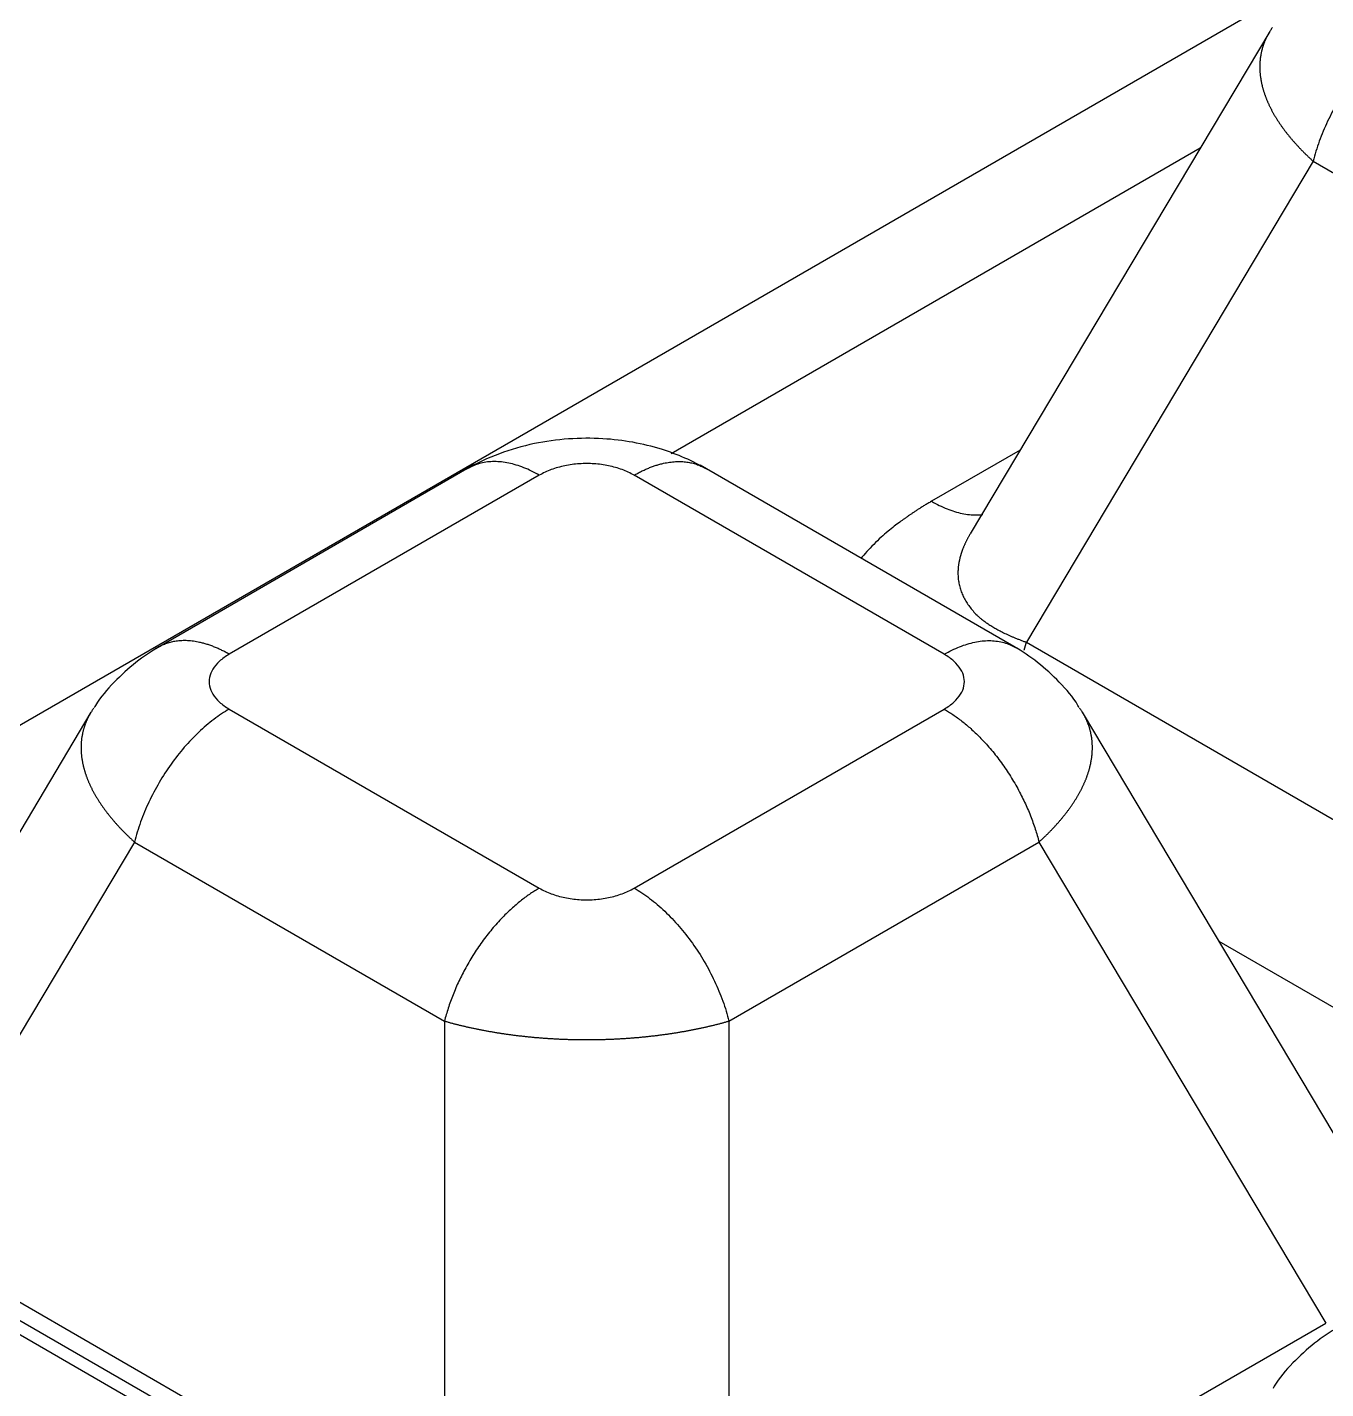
# Model space of a CAD drawing. Header units: millimetres. Extents: x -1286 to 291, y 5350 to 5880.
# Drawn here: x -746.47 to -728.07, y 5606.17 to 5625.45 of the extents above; entities that cross this region are included whole.
import ezdxf

# ---------------------------------------------------------------- set-up
doc = ezdxf.new("R2010")
doc.units = ezdxf.units.MM
doc.layers.add('粗实线层', color=7, linetype='Continuous', lineweight=35)

msp = doc.modelspace()

# ---------------------------------------------------------------- linework, layer by layer
at = {"layer": '粗实线层', "lineweight": 25}
for p, q in [((-753.658, 5611.481, 2078.952), (-703.118, 5640.661, 2078.952)), ((-728.864, 5625.392, 2078.952), (-733.107, 5618.276, 2078.952)), ((-737.343, 5619.415, 2078.952), (-729.847, 5623.743, 2078.952)), ((-728.248, 5623.555, 2078.952), (-732.311, 5616.742, 2078.952)), ((-728.248, 5623.555, 2078.952), (-723.856, 5621.019, 2078.952)), ((-732.399, 5619.464, 2078.952), (-733.655, 5618.739, 2078.952)), ((-740.147, 5619.248, 2078.952), (-744.68, 5616.631, 2078.952)), ((-732.401, 5616.631, 2078.952), (-736.934, 5619.248, 2078.952)), ((-739.212, 5619.108, 2078.952), (-743.605, 5616.572, 2078.952)), ((-733.476, 5616.572, 2078.952), (-737.869, 5619.108, 2078.952)), ((-732.311, 5616.742, 2078.952), (-723.856, 5611.861, 2078.952)), ((-743.605, 5615.796, 2078.952), (-739.212, 5613.26, 2078.952)), ((-737.869, 5613.26, 2078.952), (-733.476, 5615.796, 2078.952)), ((-745.564, 5615.75, 2078.952), (-749.531, 5609.098, 2078.952)), ((-727.273, 5608.633, 2078.952), (-731.517, 5615.75, 2078.952)), ((-702.784, 5581.853, 2078.952), (-760.344, 5615.085, 2078.952)), ((-703.009, 5582.238, 2078.952), (-760.042, 5615.166, 2078.952)), ((-760.515, 5614.986, 2078.952), (-702.955, 5581.754, 2078.952)), ((-744.948, 5613.913, 2078.952), (-748.259, 5608.363, 2078.952)), ((-744.948, 5613.913, 2078.952), (-740.556, 5611.377, 2078.952)), ((-736.525, 5611.377, 2078.952), (-732.133, 5613.913, 2078.952)), ((-732.133, 5613.913, 2078.952), (-728.07, 5607.1, 2078.952)), ((-729.584, 5612.509, 2078.952), (-725.2, 5609.978, 2078.952)), ((-740.556, 5611.377, 2078.952), (-740.556, 5603.916, 2078.952)), ((-736.525, 5611.377, 2078.952), (-736.525, 5602.219, 2078.952)), ((-736.525, 5602.219, 2078.952), (-728.07, 5607.1, 2078.952))]:
    msp.add_line(p, q, dxfattribs=at)
for centre, major_axis, start_param, end_param in [((-768.103, 5619.466, 2078.952), (101.531, 0), 5.605815, 8.437063), ((-763.839, 5614.543, 2078.952), (-87.342, 0), 0, 2.002312)]:
    msp.add_ellipse(centre, major_axis=major_axis, ratio=0.57735, start_param=start_param, end_param=end_param, dxfattribs=at)
msp.add_ellipse((-763.839, 5617.004, 2078.952), major_axis=(-86.564, 0), ratio=0.57735, dxfattribs=at)
for points, knots in [([(-728.825, 5625.449, 2078.952), (-728.828, 5625.446, 2078.952), (-728.833, 5625.439, 2078.952), (-728.841, 5625.427, 2078.952), (-728.85, 5625.414, 2078.952), (-728.858, 5625.4, 2078.952), (-728.866, 5625.387, 2078.952), (-728.874, 5625.374, 2078.952), (-728.882, 5625.36, 2078.952), (-728.89, 5625.347, 2078.952), (-728.897, 5625.333, 2078.952), (-728.904, 5625.319, 2078.952), (-728.911, 5625.305, 2078.952), (-728.918, 5625.291, 2078.952), (-728.924, 5625.277, 2078.952), (-728.93, 5625.263, 2078.952), (-728.936, 5625.249, 2078.952), (-728.942, 5625.234, 2078.952), (-728.947, 5625.22, 2078.952), (-728.953, 5625.205, 2078.952), (-728.957, 5625.191, 2078.952), (-728.962, 5625.176, 2078.952), (-728.967, 5625.161, 2078.952), (-728.971, 5625.147, 2078.952), (-728.975, 5625.132, 2078.952), (-728.979, 5625.117, 2078.952), (-728.982, 5625.102, 2078.952), (-728.985, 5625.087, 2078.952), (-728.988, 5625.071, 2078.952), (-728.991, 5625.056, 2078.952), (-728.993, 5625.041, 2078.952), (-728.996, 5625.025, 2078.952), (-728.998, 5625.01, 2078.952), (-728.999, 5624.994, 2078.952), (-729.001, 5624.979, 2078.952), (-729.002, 5624.963, 2078.952), (-729.003, 5624.947, 2078.952), (-729.004, 5624.931, 2078.952), (-729.004, 5624.916, 2078.952), (-729.005, 5624.9, 2078.952), (-729.005, 5624.884, 2078.952), (-729.004, 5624.868, 2078.952), (-729.004, 5624.852, 2078.952), (-729.003, 5624.836, 2078.952), (-729.002, 5624.819, 2078.952), (-729.001, 5624.803, 2078.952), (-728.999, 5624.787, 2078.952), (-728.998, 5624.771, 2078.952), (-728.996, 5624.754, 2078.952), (-728.993, 5624.738, 2078.952), (-728.991, 5624.722, 2078.952), (-728.988, 5624.705, 2078.952), (-728.985, 5624.689, 2078.952), (-728.982, 5624.672, 2078.952), (-728.978, 5624.656, 2078.952), (-728.975, 5624.639, 2078.952), (-728.971, 5624.622, 2078.952), (-728.967, 5624.606, 2078.952), (-728.962, 5624.589, 2078.952), (-728.957, 5624.572, 2078.952), (-728.952, 5624.556, 2078.952), (-728.947, 5624.539, 2078.952), (-728.942, 5624.522, 2078.952), (-728.936, 5624.505, 2078.952), (-728.93, 5624.489, 2078.952), (-728.924, 5624.472, 2078.952), (-728.918, 5624.455, 2078.952), (-728.911, 5624.438, 2078.952), (-728.904, 5624.421, 2078.952), (-728.897, 5624.404, 2078.952), (-728.89, 5624.387, 2078.952), (-728.882, 5624.371, 2078.952), (-728.874, 5624.354, 2078.952), (-728.866, 5624.337, 2078.952), (-728.858, 5624.32, 2078.952), (-728.849, 5624.303, 2078.952), (-728.841, 5624.286, 2078.952), (-728.832, 5624.269, 2078.952), (-728.823, 5624.252, 2078.952), (-728.813, 5624.235, 2078.952), (-728.803, 5624.218, 2078.952), (-728.794, 5624.201, 2078.952), (-728.784, 5624.185, 2078.952), (-728.773, 5624.168, 2078.952), (-728.763, 5624.151, 2078.952), (-728.752, 5624.134, 2078.952), (-728.741, 5624.117, 2078.952), (-728.73, 5624.1, 2078.952), (-728.718, 5624.083, 2078.952), (-728.707, 5624.066, 2078.952), (-728.695, 5624.049, 2078.952), (-728.683, 5624.033, 2078.952), (-728.671, 5624.016, 2078.952), (-728.658, 5623.999, 2078.952), (-728.646, 5623.982, 2078.952), (-728.633, 5623.965, 2078.952), (-728.62, 5623.949, 2078.952), (-728.606, 5623.932, 2078.952), (-728.593, 5623.915, 2078.952), (-728.579, 5623.899, 2078.952), (-728.565, 5623.882, 2078.952), (-728.551, 5623.865, 2078.952), (-728.537, 5623.849, 2078.952), (-728.523, 5623.832, 2078.952), (-728.508, 5623.816, 2078.952), (-728.493, 5623.799, 2078.952), (-728.478, 5623.782, 2078.952), (-728.463, 5623.766, 2078.952), (-728.447, 5623.75, 2078.952), (-728.432, 5623.733, 2078.952), (-728.416, 5623.717, 2078.952), (-728.4, 5623.7, 2078.952), (-728.384, 5623.684, 2078.952), (-728.368, 5623.668, 2078.952), (-728.351, 5623.652, 2078.952), (-728.334, 5623.635, 2078.952), (-728.317, 5623.619, 2078.952), (-728.3, 5623.603, 2078.952), (-728.283, 5623.587, 2078.952), (-728.266, 5623.571, 2078.952), (-728.254, 5623.56, 2078.952), (-728.248, 5623.555, 2078.952)], [0, 0, 0, 0, 0.005999, 0.014421, 0.022846, 0.031272, 0.039701, 0.04813, 0.056562, 0.064995, 0.073429, 0.081865, 0.090302, 0.09874, 0.107179, 0.11562, 0.124061, 0.132503, 0.140947, 0.149391, 0.157836, 0.166282, 0.174729, 0.183177, 0.191626, 0.200076, 0.208526, 0.216978, 0.225431, 0.233884, 0.242338, 0.250793, 0.259249, 0.267705, 0.276161, 0.284618, 0.293075, 0.301533, 0.30999, 0.318448, 0.326905, 0.335363, 0.34382, 0.352277, 0.360734, 0.36919, 0.377646, 0.386101, 0.394555, 0.403009, 0.411462, 0.419914, 0.428366, 0.436816, 0.445266, 0.453715, 0.462163, 0.470611, 0.479057, 0.487503, 0.495948, 0.504391, 0.512834, 0.521276, 0.529717, 0.538157, 0.546595, 0.555032, 0.563468, 0.571902, 0.580335, 0.588766, 0.597195, 0.605622, 0.614048, 0.622471, 0.630892, 0.639311, 0.647728, 0.656143, 0.664555, 0.672966, 0.681376, 0.689784, 0.69819, 0.706595, 0.714999, 0.723401, 0.731803, 0.740203, 0.748602, 0.756999, 0.765396, 0.773791, 0.782186, 0.790579, 0.798971, 0.807362, 0.815751, 0.824139, 0.832526, 0.840911, 0.849295, 0.857678, 0.866059, 0.874439, 0.882817, 0.891195, 0.899571, 0.907946, 0.91632, 0.924693, 0.933065, 0.941436, 0.949806, 0.958175, 0.966542, 0.974909, 0.983274, 0.991638, 1, 1, 1, 1]), ([(-726.904, 5625.438, 2078.952), (-726.978, 5625.395, 2078.952), (-727.051, 5625.346, 2078.952), (-727.196, 5625.236, 2078.952), (-727.268, 5625.176, 2078.952), (-727.408, 5625.043, 2078.952), (-727.476, 5624.972, 2078.952), (-727.607, 5624.82, 2078.952), (-727.67, 5624.74, 2078.952), (-727.79, 5624.572, 2078.952), (-727.846, 5624.485, 2078.952), (-727.951, 5624.306, 2078.952), (-727.999, 5624.214, 2078.952), (-728.087, 5624.028, 2078.952), (-728.127, 5623.933, 2078.952), (-728.195, 5623.744, 2078.952), (-728.224, 5623.649, 2078.952), (-728.248, 5623.555, 2078.952)], [0, 0, 0, 0, 0.125, 0.125, 0.25, 0.25, 0.375, 0.375, 0.5, 0.5, 0.625, 0.625, 0.75, 0.75, 0.875, 0.875, 1, 1, 1, 1]), ([(-736.837, 5619.192, 2078.952), (-737.04, 5619.31, 2078.952), (-737.498, 5619.512, 2078.952), (-738.344, 5619.665, 2078.952), (-739.15, 5619.607, 2078.952), (-739.796, 5619.42, 2078.952), (-740.098, 5619.277, 2078.952), (-740.244, 5619.192, 2078.952)], [0, 0, 0, 0, 0.204046, 0.436748, 0.701689, 0.846889, 1, 1, 1, 1]), ([(-739.212, 5619.108, 2078.952), (-739.286, 5619.15, 2078.952), (-739.359, 5619.186, 2078.952), (-739.504, 5619.243, 2078.952), (-739.576, 5619.265, 2078.952), (-739.716, 5619.294, 2078.952), (-739.784, 5619.301, 2078.952), (-739.915, 5619.301, 2078.952), (-739.978, 5619.294, 2078.952), (-740.097, 5619.264, 2078.952), (-740.154, 5619.242, 2078.952), (-740.21, 5619.211, 2078.952), (-740.214, 5619.209, 2078.952), (-740.218, 5619.207, 2078.952)], [0, 0, 0, 0, 0.19719, 0.19719, 0.39438, 0.39438, 0.59157, 0.59157, 0.78876, 0.78876, 0.98595, 0.98595, 1, 1, 1, 1]), ([(-733.655, 5618.739, 2078.952), (-733.664, 5618.734, 2078.952), (-733.681, 5618.724, 2078.952), (-733.707, 5618.709, 2078.952), (-733.731, 5618.694, 2078.952), (-733.755, 5618.68, 2078.952), (-733.778, 5618.666, 2078.952), (-733.8, 5618.652, 2078.952), (-733.822, 5618.638, 2078.952), (-733.843, 5618.625, 2078.952), (-733.863, 5618.612, 2078.952), (-733.882, 5618.599, 2078.952), (-733.901, 5618.587, 2078.952), (-733.919, 5618.575, 2078.952), (-733.936, 5618.563, 2078.952), (-733.952, 5618.552, 2078.952), (-733.968, 5618.541, 2078.952), (-733.984, 5618.531, 2078.952), (-733.998, 5618.52, 2078.952), (-734.012, 5618.511, 2078.952), (-734.026, 5618.501, 2078.952), (-734.057, 5618.479, 2078.952), (-734.11, 5618.44, 2078.952), (-734.188, 5618.381, 2078.952), (-734.277, 5618.31, 2078.952), (-734.375, 5618.225, 2078.952), (-734.475, 5618.129, 2078.952), (-734.571, 5618.028, 2078.952), (-734.629, 5617.961, 2078.952), (-734.656, 5617.928, 2078.952)], [0, 0, 0, 0, 0.021449, 0.042388, 0.062815, 0.082731, 0.102135, 0.121027, 0.139407, 0.157273, 0.174627, 0.191467, 0.207794, 0.223607, 0.238906, 0.253692, 0.267963, 0.28172, 0.294962, 0.30769, 0.319903, 0.331602, 0.393399, 0.467919, 0.555186, 0.65522, 0.77393, 0.891029, 1, 1, 1, 1]), ([(-733.655, 5618.739, 2078.952), (-733.582, 5618.697, 2078.952), (-733.508, 5618.661, 2078.952), (-733.363, 5618.603, 2078.952), (-733.292, 5618.581, 2078.952), (-733.152, 5618.552, 2078.952), (-733.084, 5618.545, 2078.952), (-732.987, 5618.545, 2078.952), (-732.957, 5618.547, 2078.952), (-732.927, 5618.55, 2078.952)], [0, 0, 0, 0, 0.287925, 0.287925, 0.57585, 0.57585, 0.863775, 0.863775, 1, 1, 1, 1]), ([(-733.11, 5618.271, 2078.952), (-733.112, 5618.268, 2078.952), (-733.117, 5618.261, 2078.952), (-733.124, 5618.248, 2078.952), (-733.132, 5618.234, 2078.952), (-733.14, 5618.22, 2078.952), (-733.147, 5618.205, 2078.952), (-733.155, 5618.191, 2078.952), (-733.162, 5618.177, 2078.952), (-733.169, 5618.163, 2078.952), (-733.176, 5618.149, 2078.952), (-733.182, 5618.135, 2078.952), (-733.189, 5618.121, 2078.952), (-733.195, 5618.107, 2078.952), (-733.201, 5618.093, 2078.952), (-733.206, 5618.079, 2078.952), (-733.212, 5618.066, 2078.952), (-733.217, 5618.052, 2078.952), (-733.222, 5618.038, 2078.952), (-733.227, 5618.024, 2078.952), (-733.232, 5618.01, 2078.952), (-733.236, 5617.997, 2078.952), (-733.24, 5617.983, 2078.952), (-733.244, 5617.97, 2078.952), (-733.248, 5617.956, 2078.952), (-733.252, 5617.943, 2078.952), (-733.255, 5617.929, 2078.952), (-733.258, 5617.916, 2078.952), (-733.261, 5617.902, 2078.952), (-733.264, 5617.889, 2078.952), (-733.267, 5617.876, 2078.952), (-733.269, 5617.862, 2078.952), (-733.271, 5617.849, 2078.952), (-733.273, 5617.836, 2078.952), (-733.275, 5617.823, 2078.952), (-733.276, 5617.81, 2078.952), (-733.277, 5617.797, 2078.952), (-733.279, 5617.784, 2078.952), (-733.279, 5617.771, 2078.952), (-733.28, 5617.758, 2078.952), (-733.281, 5617.745, 2078.952), (-733.281, 5617.733, 2078.952), (-733.281, 5617.7, 2078.952), (-733.279, 5617.648, 2078.952), (-733.268, 5617.578, 2078.952), (-733.252, 5617.509, 2078.952), (-733.228, 5617.441, 2078.952), (-733.198, 5617.374, 2078.952), (-733.162, 5617.309, 2078.952), (-733.118, 5617.246, 2078.952), (-733.068, 5617.185, 2078.952), (-733.025, 5617.14, 2078.952), (-732.993, 5617.109, 2078.952), (-732.975, 5617.093, 2078.952), (-732.955, 5617.077, 2078.952), (-732.935, 5617.06, 2078.952), (-732.913, 5617.044, 2078.952), (-732.891, 5617.027, 2078.952), (-732.867, 5617.01, 2078.952), (-732.842, 5616.994, 2078.952), (-732.816, 5616.977, 2078.952), (-732.789, 5616.96, 2078.952), (-732.76, 5616.943, 2078.952), (-732.73, 5616.927, 2078.952), (-732.699, 5616.91, 2078.952), (-732.667, 5616.893, 2078.952), (-732.633, 5616.876, 2078.952), (-732.598, 5616.859, 2078.952), (-732.561, 5616.842, 2078.952), (-732.523, 5616.825, 2078.952), (-732.484, 5616.809, 2078.952), (-732.443, 5616.792, 2078.952), (-732.4, 5616.775, 2078.952), (-732.357, 5616.759, 2078.952), (-732.326, 5616.748, 2078.952), (-732.311, 5616.742, 2078.952)], [0, 0, 0, 0, 0.004763, 0.012015, 0.019249, 0.026468, 0.03367, 0.040856, 0.048027, 0.055183, 0.062323, 0.069449, 0.07656, 0.083656, 0.090738, 0.097806, 0.10486, 0.111901, 0.118929, 0.125943, 0.132945, 0.139934, 0.14691, 0.153875, 0.160828, 0.167769, 0.174698, 0.181617, 0.188525, 0.195422, 0.202309, 0.209185, 0.216052, 0.222909, 0.229757, 0.236595, 0.243425, 0.250246, 0.257059, 0.263864, 0.270661, 0.27745, 0.284232, 0.322869, 0.361725, 0.400842, 0.440264, 0.480035, 0.520194, 0.560781, 0.601837, 0.643398, 0.655217, 0.667363, 0.679836, 0.692639, 0.705773, 0.719239, 0.733039, 0.747174, 0.761644, 0.776452, 0.791598, 0.807083, 0.822907, 0.839073, 0.855579, 0.872428, 0.88962, 0.907155, 0.925034, 0.943257, 0.961826, 0.98074, 1, 1, 1, 1]), ([(-733.476, 5616.572, 2078.952), (-733.403, 5616.614, 2078.952), (-733.33, 5616.65, 2078.952), (-733.185, 5616.707, 2078.952), (-733.113, 5616.729, 2078.952), (-732.973, 5616.758, 2078.952), (-732.905, 5616.766, 2078.952), (-732.774, 5616.765, 2078.952), (-732.711, 5616.758, 2078.952), (-732.591, 5616.728, 2078.952), (-732.535, 5616.706, 2078.952), (-732.477, 5616.674, 2078.952), (-732.471, 5616.671, 2078.952), (-732.466, 5616.668, 2078.952)], [0, 0, 0, 0, 0.195838, 0.195838, 0.391677, 0.391677, 0.587515, 0.587515, 0.783354, 0.783354, 0.979192, 0.979192, 1, 1, 1, 1]), ([(-744.592, 5616.682, 2078.952), (-744.71, 5616.614, 2078.952), (-744.939, 5616.462, 2078.952), (-745.244, 5616.177, 2078.952), (-745.44, 5615.956, 2078.952), (-745.511, 5615.826, 2078.952), (-745.517, 5615.815, 2078.952)], [0, 0, 0, 0, 0.310329, 0.634006, 0.969092, 1, 1, 1, 1]), ([(-731.564, 5615.815, 2078.952), (-731.569, 5615.826, 2078.952), (-731.641, 5615.956, 2078.952), (-731.837, 5616.177, 2078.952), (-732.142, 5616.462, 2078.952), (-732.371, 5616.614, 2078.952), (-732.489, 5616.682, 2078.952)], [0, 0, 0, 0, 0.030831, 0.365963, 0.689677, 1, 1, 1, 1]), ([(-745.525, 5615.807, 2078.952), (-745.528, 5615.804, 2078.952), (-745.533, 5615.797, 2078.952), (-745.541, 5615.785, 2078.952), (-745.55, 5615.772, 2078.952), (-745.558, 5615.759, 2078.952), (-745.566, 5615.745, 2078.952), (-745.574, 5615.732, 2078.952), (-745.582, 5615.718, 2078.952), (-745.59, 5615.705, 2078.952), (-745.597, 5615.691, 2078.952), (-745.604, 5615.677, 2078.952), (-745.611, 5615.663, 2078.952), (-745.618, 5615.649, 2078.952), (-745.624, 5615.635, 2078.952), (-745.63, 5615.621, 2078.952), (-745.636, 5615.607, 2078.952), (-745.642, 5615.593, 2078.952), (-745.647, 5615.578, 2078.952), (-745.653, 5615.564, 2078.952), (-745.658, 5615.549, 2078.952), (-745.662, 5615.534, 2078.952), (-745.667, 5615.52, 2078.952), (-745.671, 5615.505, 2078.952), (-745.675, 5615.49, 2078.952), (-745.679, 5615.475, 2078.952), (-745.682, 5615.46, 2078.952), (-745.685, 5615.445, 2078.952), (-745.688, 5615.43, 2078.952), (-745.691, 5615.414, 2078.952), (-745.694, 5615.399, 2078.952), (-745.696, 5615.383, 2078.952), (-745.698, 5615.368, 2078.952), (-745.7, 5615.352, 2078.952), (-745.701, 5615.337, 2078.952), (-745.702, 5615.321, 2078.952), (-745.703, 5615.305, 2078.952), (-745.704, 5615.29, 2078.952), (-745.705, 5615.274, 2078.952), (-745.705, 5615.258, 2078.952), (-745.705, 5615.242, 2078.952), (-745.705, 5615.226, 2078.952), (-745.704, 5615.21, 2078.952), (-745.703, 5615.194, 2078.952), (-745.702, 5615.178, 2078.952), (-745.701, 5615.161, 2078.952), (-745.7, 5615.145, 2078.952), (-745.698, 5615.129, 2078.952), (-745.696, 5615.113, 2078.952), (-745.694, 5615.096, 2078.952), (-745.691, 5615.08, 2078.952), (-745.688, 5615.063, 2078.952), (-745.685, 5615.047, 2078.952), (-745.682, 5615.03, 2078.952), (-745.679, 5615.014, 2078.952), (-745.675, 5614.997, 2078.952), (-745.671, 5614.981, 2078.952), (-745.667, 5614.964, 2078.952), (-745.662, 5614.947, 2078.952), (-745.657, 5614.931, 2078.952), (-745.652, 5614.914, 2078.952), (-745.647, 5614.897, 2078.952), (-745.642, 5614.88, 2078.952), (-745.636, 5614.864, 2078.952), (-745.63, 5614.847, 2078.952), (-745.624, 5614.83, 2078.952), (-745.618, 5614.813, 2078.952), (-745.611, 5614.796, 2078.952), (-745.604, 5614.779, 2078.952), (-745.597, 5614.763, 2078.952), (-745.59, 5614.746, 2078.952), (-745.582, 5614.729, 2078.952), (-745.574, 5614.712, 2078.952), (-745.566, 5614.695, 2078.952), (-745.558, 5614.678, 2078.952), (-745.55, 5614.661, 2078.952), (-745.541, 5614.644, 2078.952), (-745.532, 5614.627, 2078.952), (-745.523, 5614.61, 2078.952), (-745.513, 5614.593, 2078.952), (-745.504, 5614.577, 2078.952), (-745.494, 5614.56, 2078.952), (-745.484, 5614.543, 2078.952), (-745.473, 5614.526, 2078.952), (-745.463, 5614.509, 2078.952), (-745.452, 5614.492, 2078.952), (-745.441, 5614.475, 2078.952), (-745.43, 5614.458, 2078.952), (-745.419, 5614.441, 2078.952), (-745.407, 5614.425, 2078.952), (-745.395, 5614.408, 2078.952), (-745.383, 5614.391, 2078.952), (-745.371, 5614.374, 2078.952), (-745.358, 5614.357, 2078.952), (-745.346, 5614.34, 2078.952), (-745.333, 5614.324, 2078.952), (-745.32, 5614.307, 2078.952), (-745.306, 5614.29, 2078.952), (-745.293, 5614.273, 2078.952), (-745.279, 5614.257, 2078.952), (-745.265, 5614.24, 2078.952), (-745.251, 5614.223, 2078.952), (-745.237, 5614.207, 2078.952), (-745.223, 5614.19, 2078.952), (-745.208, 5614.174, 2078.952), (-745.193, 5614.157, 2078.952), (-745.178, 5614.141, 2078.952), (-745.163, 5614.124, 2078.952), (-745.147, 5614.108, 2078.952), (-745.132, 5614.091, 2078.952), (-745.116, 5614.075, 2078.952), (-745.1, 5614.059, 2078.952), (-745.084, 5614.042, 2078.952), (-745.068, 5614.026, 2078.952), (-745.051, 5614.01, 2078.952), (-745.034, 5613.994, 2078.952), (-745.018, 5613.977, 2078.952), (-745.001, 5613.961, 2078.952), (-744.983, 5613.945, 2078.952), (-744.966, 5613.929, 2078.952), (-744.954, 5613.918, 2078.952), (-744.948, 5613.913, 2078.952)], [0, 0, 0, 0, 0.005999, 0.014421, 0.022846, 0.031272, 0.039701, 0.04813, 0.056562, 0.064995, 0.073429, 0.081865, 0.090302, 0.09874, 0.107179, 0.11562, 0.124061, 0.132503, 0.140947, 0.149391, 0.157836, 0.166282, 0.174729, 0.183177, 0.191626, 0.200076, 0.208526, 0.216978, 0.225431, 0.233884, 0.242338, 0.250793, 0.259249, 0.267705, 0.276161, 0.284618, 0.293075, 0.301533, 0.30999, 0.318448, 0.326905, 0.335363, 0.34382, 0.352277, 0.360734, 0.36919, 0.377646, 0.386101, 0.394555, 0.403009, 0.411462, 0.419914, 0.428366, 0.436816, 0.445266, 0.453715, 0.462163, 0.470611, 0.479057, 0.487503, 0.495948, 0.504391, 0.512834, 0.521276, 0.529717, 0.538157, 0.546595, 0.555032, 0.563468, 0.571902, 0.580335, 0.588766, 0.597195, 0.605622, 0.614048, 0.622471, 0.630892, 0.639311, 0.647728, 0.656143, 0.664555, 0.672966, 0.681376, 0.689784, 0.69819, 0.706595, 0.714999, 0.723401, 0.731803, 0.740203, 0.748602, 0.756999, 0.765396, 0.773791, 0.782186, 0.790579, 0.798971, 0.807362, 0.815751, 0.824139, 0.832526, 0.840911, 0.849295, 0.857678, 0.866059, 0.874439, 0.882817, 0.891195, 0.899571, 0.907946, 0.91632, 0.924693, 0.933065, 0.941436, 0.949806, 0.958175, 0.966542, 0.974909, 0.983274, 0.991638, 1, 1, 1, 1]), ([(-743.605, 5615.796, 2078.952), (-743.678, 5615.753, 2078.952), (-743.751, 5615.705, 2078.952), (-743.896, 5615.595, 2078.952), (-743.968, 5615.534, 2078.952), (-744.108, 5615.401, 2078.952), (-744.176, 5615.33, 2078.952), (-744.307, 5615.178, 2078.952), (-744.37, 5615.098, 2078.952), (-744.49, 5614.931, 2078.952), (-744.546, 5614.843, 2078.952), (-744.651, 5614.664, 2078.952), (-744.699, 5614.572, 2078.952), (-744.787, 5614.386, 2078.952), (-744.827, 5614.291, 2078.952), (-744.895, 5614.102, 2078.952), (-744.925, 5614.007, 2078.952), (-744.948, 5613.913, 2078.952)], [0, 0, 0, 0, 0.125, 0.125, 0.25, 0.25, 0.375, 0.375, 0.5, 0.5, 0.625, 0.625, 0.75, 0.75, 0.875, 0.875, 1, 1, 1, 1]), ([(-732.133, 5613.913, 2078.952), (-732.127, 5613.918, 2078.952), (-732.115, 5613.929, 2078.952), (-732.098, 5613.945, 2078.952), (-732.08, 5613.961, 2078.952), (-732.063, 5613.977, 2078.952), (-732.046, 5613.994, 2078.952), (-732.03, 5614.01, 2078.952), (-732.013, 5614.026, 2078.952), (-731.997, 5614.042, 2078.952), (-731.981, 5614.059, 2078.952), (-731.965, 5614.075, 2078.952), (-731.949, 5614.091, 2078.952), (-731.933, 5614.108, 2078.952), (-731.918, 5614.124, 2078.952), (-731.903, 5614.141, 2078.952), (-731.888, 5614.157, 2078.952), (-731.873, 5614.174, 2078.952), (-731.858, 5614.19, 2078.952), (-731.844, 5614.207, 2078.952), (-731.829, 5614.224, 2078.952), (-731.815, 5614.24, 2078.952), (-731.801, 5614.257, 2078.952), (-731.788, 5614.274, 2078.952), (-731.774, 5614.29, 2078.952), (-731.761, 5614.307, 2078.952), (-731.748, 5614.324, 2078.952), (-731.735, 5614.341, 2078.952), (-731.722, 5614.357, 2078.952), (-731.71, 5614.374, 2078.952), (-731.698, 5614.391, 2078.952), (-731.686, 5614.408, 2078.952), (-731.674, 5614.425, 2078.952), (-731.662, 5614.442, 2078.952), (-731.651, 5614.458, 2078.952), (-731.64, 5614.475, 2078.952), (-731.629, 5614.492, 2078.952), (-731.618, 5614.509, 2078.952), (-731.607, 5614.526, 2078.952), (-731.597, 5614.543, 2078.952), (-731.587, 5614.56, 2078.952), (-731.577, 5614.577, 2078.952), (-731.568, 5614.594, 2078.952), (-731.558, 5614.611, 2078.952), (-731.549, 5614.628, 2078.952), (-731.54, 5614.644, 2078.952), (-731.531, 5614.661, 2078.952), (-731.523, 5614.678, 2078.952), (-731.515, 5614.695, 2078.952), (-731.506, 5614.712, 2078.952), (-731.499, 5614.729, 2078.952), (-731.491, 5614.746, 2078.952), (-731.484, 5614.763, 2078.952), (-731.477, 5614.78, 2078.952), (-731.47, 5614.797, 2078.952), (-731.463, 5614.813, 2078.952), (-731.457, 5614.83, 2078.952), (-731.451, 5614.847, 2078.952), (-731.445, 5614.864, 2078.952), (-731.439, 5614.881, 2078.952), (-731.434, 5614.897, 2078.952), (-731.428, 5614.914, 2078.952), (-731.423, 5614.931, 2078.952), (-731.419, 5614.948, 2078.952), (-731.414, 5614.964, 2078.952), (-731.41, 5614.981, 2078.952), (-731.406, 5614.997, 2078.952), (-731.402, 5615.014, 2078.952), (-731.399, 5615.031, 2078.952), (-731.396, 5615.047, 2078.952), (-731.393, 5615.064, 2078.952), (-731.39, 5615.08, 2078.952), (-731.387, 5615.096, 2078.952), (-731.385, 5615.113, 2078.952), (-731.383, 5615.129, 2078.952), (-731.381, 5615.145, 2078.952), (-731.38, 5615.162, 2078.952), (-731.379, 5615.178, 2078.952), (-731.378, 5615.194, 2078.952), (-731.377, 5615.21, 2078.952), (-731.376, 5615.226, 2078.952), (-731.376, 5615.242, 2078.952), (-731.376, 5615.258, 2078.952), (-731.376, 5615.274, 2078.952), (-731.377, 5615.29, 2078.952), (-731.378, 5615.306, 2078.952), (-731.379, 5615.321, 2078.952), (-731.38, 5615.337, 2078.952), (-731.381, 5615.353, 2078.952), (-731.383, 5615.368, 2078.952), (-731.385, 5615.384, 2078.952), (-731.387, 5615.399, 2078.952), (-731.39, 5615.415, 2078.952), (-731.393, 5615.43, 2078.952), (-731.396, 5615.445, 2078.952), (-731.399, 5615.46, 2078.952), (-731.402, 5615.475, 2078.952), (-731.406, 5615.49, 2078.952), (-731.41, 5615.505, 2078.952), (-731.414, 5615.52, 2078.952), (-731.419, 5615.535, 2078.952), (-731.424, 5615.549, 2078.952), (-731.428, 5615.564, 2078.952), (-731.434, 5615.578, 2078.952), (-731.439, 5615.593, 2078.952), (-731.445, 5615.607, 2078.952), (-731.451, 5615.621, 2078.952), (-731.457, 5615.636, 2078.952), (-731.463, 5615.65, 2078.952), (-731.47, 5615.664, 2078.952), (-731.477, 5615.678, 2078.952), (-731.484, 5615.691, 2078.952), (-731.491, 5615.705, 2078.952), (-731.499, 5615.719, 2078.952), (-731.507, 5615.732, 2078.952), (-731.515, 5615.746, 2078.952), (-731.523, 5615.759, 2078.952), (-731.531, 5615.772, 2078.952), (-731.54, 5615.785, 2078.952), (-731.548, 5615.797, 2078.952), (-731.553, 5615.804, 2078.952), (-731.556, 5615.807, 2078.952)], [0, 0, 0, 0, 0.008369, 0.016738, 0.025109, 0.03348, 0.041852, 0.050226, 0.0586, 0.066975, 0.075351, 0.083727, 0.092105, 0.100484, 0.108863, 0.117244, 0.125626, 0.13401, 0.142395, 0.150781, 0.159168, 0.167556, 0.175946, 0.184336, 0.192728, 0.201121, 0.209515, 0.217909, 0.226305, 0.234702, 0.2431, 0.251499, 0.259899, 0.268301, 0.276703, 0.285107, 0.293513, 0.301919, 0.310328, 0.318738, 0.32715, 0.335564, 0.34398, 0.352399, 0.360819, 0.369242, 0.377667, 0.386093, 0.394522, 0.402952, 0.411384, 0.419817, 0.428251, 0.436687, 0.445124, 0.453563, 0.462002, 0.470443, 0.478884, 0.487327, 0.49577, 0.504215, 0.51266, 0.521106, 0.529553, 0.538001, 0.54645, 0.5549, 0.563351, 0.571803, 0.580256, 0.588709, 0.597164, 0.605619, 0.614075, 0.622531, 0.630988, 0.639445, 0.647902, 0.65636, 0.664817, 0.673275, 0.681733, 0.69019, 0.698648, 0.707105, 0.715562, 0.724018, 0.732474, 0.740929, 0.749384, 0.757838, 0.766291, 0.774744, 0.783195, 0.791646, 0.800096, 0.808545, 0.816993, 0.825441, 0.833888, 0.842333, 0.850778, 0.859222, 0.867665, 0.876107, 0.884548, 0.892988, 0.901427, 0.909864, 0.9183, 0.926734, 0.935167, 0.943598, 0.952028, 0.960455, 0.968881, 0.977304, 0.985726, 0.994145, 1, 1, 1, 1]), ([(-737.869, 5613.26, 2078.952), (-737.795, 5613.218, 2078.952), (-737.722, 5613.169, 2078.952), (-737.577, 5613.059, 2078.952), (-737.505, 5612.998, 2078.952), (-737.365, 5612.866, 2078.952), (-737.297, 5612.794, 2078.952), (-737.166, 5612.642, 2078.952), (-737.103, 5612.562, 2078.952), (-736.983, 5612.395, 2078.952), (-736.927, 5612.308, 2078.952), (-736.822, 5612.129, 2078.952), (-736.774, 5612.037, 2078.952), (-736.686, 5611.85, 2078.952), (-736.646, 5611.756, 2078.952), (-736.578, 5611.566, 2078.952), (-736.549, 5611.471, 2078.952), (-736.525, 5611.377, 2078.952)], [0, 0, 0, 0, 0.125, 0.125, 0.25, 0.25, 0.375, 0.375, 0.5, 0.5, 0.625, 0.625, 0.75, 0.75, 0.875, 0.875, 1, 1, 1, 1]), ([(-740.556, 5611.377, 2078.952), (-740.549, 5611.375, 2078.952), (-740.536, 5611.371, 2078.952), (-740.515, 5611.366, 2078.952), (-740.495, 5611.36, 2078.952), (-740.474, 5611.354, 2078.952), (-740.453, 5611.349, 2078.952), (-740.432, 5611.343, 2078.952), (-740.411, 5611.337, 2078.952), (-740.389, 5611.332, 2078.952), (-740.368, 5611.326, 2078.952), (-740.346, 5611.321, 2078.952), (-740.324, 5611.316, 2078.952), (-740.302, 5611.31, 2078.952), (-740.28, 5611.305, 2078.952), (-740.258, 5611.3, 2078.952), (-740.235, 5611.295, 2078.952), (-740.213, 5611.29, 2078.952), (-740.19, 5611.285, 2078.952), (-740.167, 5611.28, 2078.952), (-740.144, 5611.275, 2078.952), (-740.121, 5611.27, 2078.952), (-740.097, 5611.265, 2078.952), (-740.074, 5611.26, 2078.952), (-740.05, 5611.256, 2078.952), (-740.027, 5611.251, 2078.952), (-740.003, 5611.246, 2078.952), (-739.979, 5611.242, 2078.952), (-739.955, 5611.238, 2078.952), (-739.931, 5611.233, 2078.952), (-739.906, 5611.229, 2078.952), (-739.882, 5611.225, 2078.952), (-739.857, 5611.22, 2078.952), (-739.833, 5611.216, 2078.952), (-739.808, 5611.212, 2078.952), (-739.783, 5611.208, 2078.952), (-739.758, 5611.205, 2078.952), (-739.733, 5611.201, 2078.952), (-739.708, 5611.197, 2078.952), (-739.682, 5611.193, 2078.952), (-739.657, 5611.19, 2078.952), (-739.631, 5611.186, 2078.952), (-739.606, 5611.183, 2078.952), (-739.58, 5611.179, 2078.952), (-739.554, 5611.176, 2078.952), (-739.528, 5611.173, 2078.952), (-739.502, 5611.17, 2078.952), (-739.476, 5611.167, 2078.952), (-739.45, 5611.164, 2078.952), (-739.424, 5611.161, 2078.952), (-739.397, 5611.158, 2078.952), (-739.371, 5611.155, 2078.952), (-739.344, 5611.153, 2078.952), (-739.318, 5611.15, 2078.952), (-739.291, 5611.148, 2078.952), (-739.265, 5611.145, 2078.952), (-739.238, 5611.143, 2078.952), (-739.211, 5611.141, 2078.952), (-739.184, 5611.139, 2078.952), (-739.157, 5611.137, 2078.952), (-739.13, 5611.135, 2078.952), (-739.103, 5611.133, 2078.952), (-739.076, 5611.131, 2078.952), (-739.049, 5611.129, 2078.952), (-739.021, 5611.128, 2078.952), (-738.994, 5611.126, 2078.952), (-738.967, 5611.125, 2078.952), (-738.94, 5611.123, 2078.952), (-738.912, 5611.122, 2078.952), (-738.885, 5611.121, 2078.952), (-738.857, 5611.12, 2078.952), (-738.83, 5611.119, 2078.952), (-738.802, 5611.118, 2078.952), (-738.775, 5611.117, 2078.952), (-738.747, 5611.116, 2078.952), (-738.72, 5611.116, 2078.952), (-738.692, 5611.115, 2078.952), (-738.665, 5611.115, 2078.952), (-738.637, 5611.114, 2078.952), (-738.609, 5611.114, 2078.952), (-738.582, 5611.114, 2078.952), (-738.554, 5611.114, 2078.952), (-738.526, 5611.114, 2078.952), (-738.499, 5611.114, 2078.952), (-738.471, 5611.114, 2078.952), (-738.443, 5611.114, 2078.952), (-738.416, 5611.115, 2078.952), (-738.388, 5611.115, 2078.952), (-738.361, 5611.116, 2078.952), (-738.333, 5611.116, 2078.952), (-738.306, 5611.117, 2078.952), (-738.278, 5611.118, 2078.952), (-738.251, 5611.119, 2078.952), (-738.223, 5611.12, 2078.952), (-738.196, 5611.121, 2078.952), (-738.168, 5611.122, 2078.952), (-738.141, 5611.123, 2078.952), (-738.114, 5611.125, 2078.952), (-738.086, 5611.126, 2078.952), (-738.059, 5611.128, 2078.952), (-738.032, 5611.129, 2078.952), (-738.005, 5611.131, 2078.952), (-737.977, 5611.133, 2078.952), (-737.95, 5611.135, 2078.952), (-737.923, 5611.137, 2078.952), (-737.896, 5611.139, 2078.952), (-737.87, 5611.141, 2078.952), (-737.843, 5611.143, 2078.952), (-737.816, 5611.145, 2078.952), (-737.789, 5611.148, 2078.952), (-737.763, 5611.15, 2078.952), (-737.736, 5611.153, 2078.952), (-737.71, 5611.156, 2078.952), (-737.683, 5611.158, 2078.952), (-737.657, 5611.161, 2078.952), (-737.631, 5611.164, 2078.952), (-737.604, 5611.167, 2078.952), (-737.578, 5611.17, 2078.952), (-737.552, 5611.173, 2078.952), (-737.526, 5611.176, 2078.952), (-737.501, 5611.18, 2078.952), (-737.475, 5611.183, 2078.952), (-737.449, 5611.186, 2078.952), (-737.424, 5611.19, 2078.952), (-737.398, 5611.193, 2078.952), (-737.373, 5611.197, 2078.952), (-737.348, 5611.201, 2078.952), (-737.323, 5611.205, 2078.952), (-737.298, 5611.209, 2078.952), (-737.273, 5611.212, 2078.952), (-737.248, 5611.216, 2078.952), (-737.223, 5611.221, 2078.952), (-737.199, 5611.225, 2078.952), (-737.174, 5611.229, 2078.952), (-737.15, 5611.233, 2078.952), (-737.126, 5611.238, 2078.952), (-737.102, 5611.242, 2078.952), (-737.078, 5611.247, 2078.952), (-737.054, 5611.251, 2078.952), (-737.03, 5611.256, 2078.952), (-737.007, 5611.26, 2078.952), (-736.983, 5611.265, 2078.952), (-736.96, 5611.27, 2078.952), (-736.937, 5611.275, 2078.952), (-736.914, 5611.28, 2078.952), (-736.891, 5611.285, 2078.952), (-736.868, 5611.29, 2078.952), (-736.846, 5611.295, 2078.952), (-736.823, 5611.3, 2078.952), (-736.801, 5611.305, 2078.952), (-736.779, 5611.31, 2078.952), (-736.757, 5611.316, 2078.952), (-736.735, 5611.321, 2078.952), (-736.713, 5611.326, 2078.952), (-736.692, 5611.332, 2078.952), (-736.67, 5611.337, 2078.952), (-736.649, 5611.343, 2078.952), (-736.628, 5611.349, 2078.952), (-736.607, 5611.354, 2078.952), (-736.586, 5611.36, 2078.952), (-736.565, 5611.366, 2078.952), (-736.545, 5611.371, 2078.952), (-736.531, 5611.375, 2078.952), (-736.525, 5611.377, 2078.952)], [0, 0, 0, 0, 0.006177, 0.012354, 0.018532, 0.024711, 0.030891, 0.037071, 0.043252, 0.049434, 0.055616, 0.061799, 0.067982, 0.074166, 0.080351, 0.086537, 0.092724, 0.098912, 0.105101, 0.11129, 0.117481, 0.123672, 0.129864, 0.136058, 0.142251, 0.148446, 0.154641, 0.160838, 0.167034, 0.173232, 0.179431, 0.18563, 0.19183, 0.198031, 0.204233, 0.210436, 0.21664, 0.222845, 0.229051, 0.235259, 0.241468, 0.247678, 0.25389, 0.260103, 0.266319, 0.272535, 0.278754, 0.284973, 0.291194, 0.297416, 0.30364, 0.309864, 0.31609, 0.322316, 0.328543, 0.334772, 0.341001, 0.347231, 0.353461, 0.359693, 0.365925, 0.372158, 0.378391, 0.384625, 0.39086, 0.397095, 0.403332, 0.409568, 0.415806, 0.422044, 0.428283, 0.434523, 0.440763, 0.447004, 0.453245, 0.459486, 0.465728, 0.47197, 0.478212, 0.484455, 0.490697, 0.49694, 0.503183, 0.509425, 0.515668, 0.52191, 0.528152, 0.534393, 0.540634, 0.546875, 0.553116, 0.559355, 0.565595, 0.571833, 0.578071, 0.584309, 0.590546, 0.596782, 0.603018, 0.609253, 0.615487, 0.621721, 0.627954, 0.634187, 0.640418, 0.64665, 0.65288, 0.659109, 0.665338, 0.671565, 0.677791, 0.684017, 0.690241, 0.696464, 0.702686, 0.708906, 0.715125, 0.721342, 0.727558, 0.733772, 0.739985, 0.746196, 0.752405, 0.758614, 0.764821, 0.771027, 0.777231, 0.783435, 0.789638, 0.79584, 0.802041, 0.808241, 0.81444, 0.820639, 0.826837, 0.833033, 0.839229, 0.845424, 0.851618, 0.857812, 0.864004, 0.870196, 0.876386, 0.882575, 0.888763, 0.894951, 0.901137, 0.907322, 0.913506, 0.91969, 0.925872, 0.932054, 0.938235, 0.944415, 0.950595, 0.956774, 0.962951, 0.969128, 0.975305, 0.98148, 0.987654, 0.993828, 1, 1, 1, 1]), ([(-727.892, 5607.04, 2078.952), (-728.01, 5606.972, 2078.952), (-728.239, 5606.82, 2078.952), (-728.544, 5606.536, 2078.952), (-728.74, 5606.314, 2078.952), (-728.811, 5606.184, 2078.952), (-728.817, 5606.173, 2078.952)], [0, 0, 0, 0, 0.310329, 0.634006, 0.969092, 1, 1, 1, 1])]:
    msp.add_open_spline(points, degree=3, knots=knots, dxfattribs=at)
for points in [[(-737.869, 5619.108, 2078.952), (-737.922, 5619.138, 2078.952), (-738.035, 5619.191, 2078.952), (-738.229, 5619.246, 2078.952), (-738.435, 5619.274, 2078.952), (-738.646, 5619.274, 2078.952), (-738.852, 5619.246, 2078.952), (-739.046, 5619.191, 2078.952), (-739.159, 5619.138, 2078.952), (-739.212, 5619.108, 2078.952)], [(-743.605, 5616.572, 2078.952), (-743.658, 5616.541, 2078.952), (-743.749, 5616.476, 2078.952), (-743.845, 5616.364, 2078.952), (-743.893, 5616.245, 2078.952), (-743.893, 5616.123, 2078.952), (-743.845, 5616.004, 2078.952), (-743.749, 5615.892, 2078.952), (-743.658, 5615.826, 2078.952), (-743.605, 5615.796, 2078.952)], [(-733.476, 5615.796, 2078.952), (-733.423, 5615.826, 2078.952), (-733.332, 5615.892, 2078.952), (-733.236, 5616.004, 2078.952), (-733.188, 5616.123, 2078.952), (-733.188, 5616.245, 2078.952), (-733.236, 5616.364, 2078.952), (-733.332, 5616.476, 2078.952), (-733.423, 5616.541, 2078.952), (-733.476, 5616.572, 2078.952)], [(-739.212, 5613.26, 2078.952), (-739.159, 5613.229, 2078.952), (-739.046, 5613.177, 2078.952), (-738.852, 5613.121, 2078.952), (-738.646, 5613.093, 2078.952), (-738.435, 5613.093, 2078.952), (-738.229, 5613.121, 2078.952), (-738.035, 5613.177, 2078.952), (-737.922, 5613.229, 2078.952), (-737.869, 5613.26, 2078.952)]]:
    msp.add_open_spline(points, degree=3, dxfattribs=at)
for points, weights in [([(-737.869, 5619.108, 2078.952), (-737.493, 5619.325, 2078.952), (-737.138, 5619.366, 2078.952), (-736.863, 5619.207, 2078.952)], [1.10246344043, 1.0164084024, 0.984559061101, 1.00691541652]), ([(-743.605, 5616.572, 2078.952), (-743.983, 5616.79, 2078.952), (-744.34, 5616.83, 2078.952), (-744.615, 5616.668, 2078.952)], [1.10246344043, 1.01583209582, 0.984134905074, 1.00737186818]), ([(-732.342, 5616.631, 2078.952), (-732.331, 5616.668, 2078.952), (-732.321, 5616.705, 2078.952), (-732.311, 5616.742, 2078.952)], [1.082266863, 1.08863068588, 1.09536371795, 1.10246595919]), ([(-733.476, 5615.796, 2078.952), (-732.848, 5615.433, 2078.952), (-732.337, 5614.717, 2078.952), (-732.133, 5613.913, 2078.952)], [1.10246344043, 0.965844453474, 0.965845519864, 1.1024666396]), ([(-739.212, 5613.26, 2078.952), (-739.84, 5612.897, 2078.952), (-740.352, 5612.181, 2078.952), (-740.556, 5611.377, 2078.952)], [1.10246344043, 0.965844453474, 0.965845519864, 1.1024666396])]:
    msp.add_rational_spline(points, weights, degree=3, dxfattribs=at)

doc.saveas('drawing.dxf')
